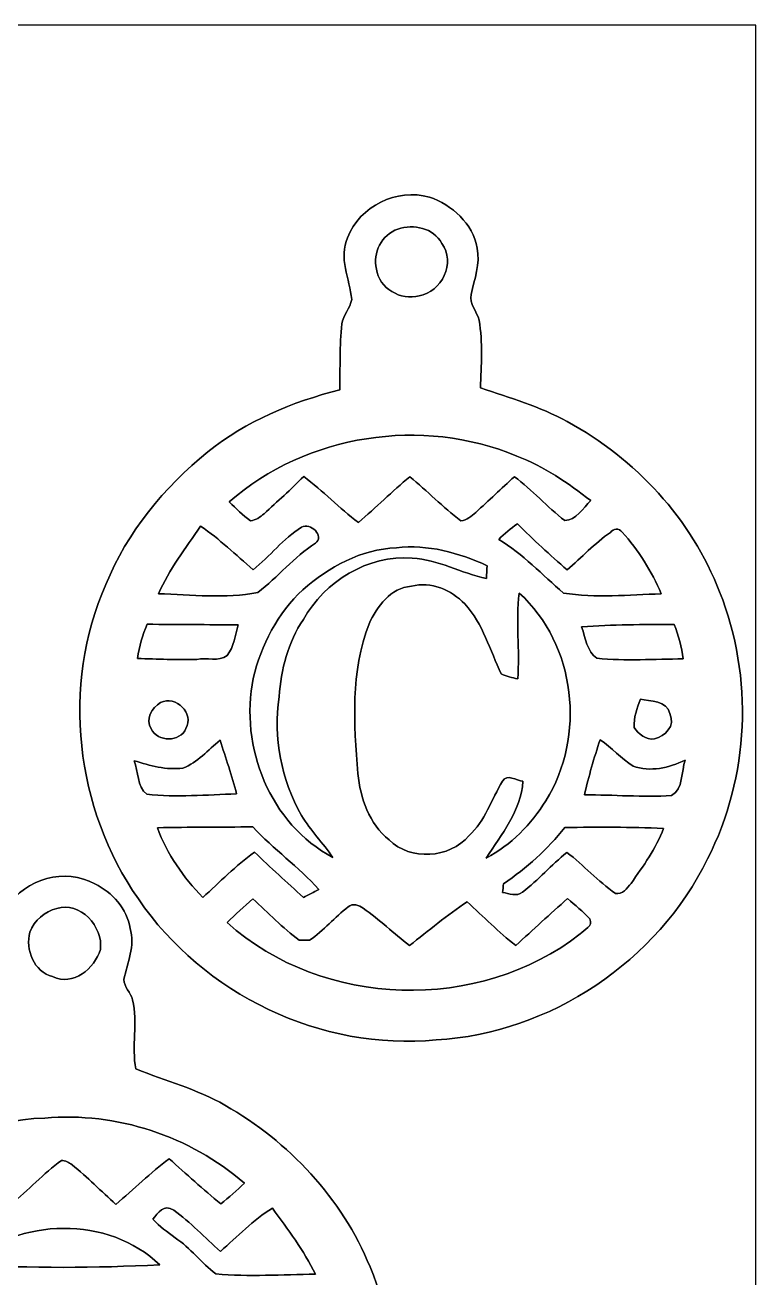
# Model space of a CAD drawing. Header units: centimetres. Extents: x -16.8 to 16.8, y -16.7 to 16.7.
# Drawn here: x 7.09 to 16.77, y 0.08 to 16.67 of the extents above; entities that cross this region are included whole.
import ezdxf

# ---------------------------------------------------------------- set-up
doc = ezdxf.new("R2010")
doc.units = ezdxf.units.CM
doc.header["$MEASUREMENT"] = 0
doc.layers.add('Layer 1', color=7, linetype='Continuous')

msp = doc.modelspace()

# ---------------------------------------------------------------- linework, layer by layer
at = {"layer": 'Layer 1', "color": 7}
for points, knots in [([(-16.77458, 16.66875), (-16.77458, 16.66875), (16.77458, 16.66875), (16.77458, 16.66875), (16.77458, 16.66875), (16.77458, 16.66875), (16.77458, -16.66875), (16.77458, -16.66875), (16.77458, -16.66875), (16.77458, -16.66875), (-16.77458, -16.66875), (-16.77458, -16.66875), (-16.77458, -16.66875), (-16.77458, -16.66875), (-16.77458, 16.66875), (-16.77458, 16.66875), (-16.77458, 16.66875), (-16.77458, 16.66875), (-16.77458, 16.66875), (-16.77458, 16.66875)], [0, 0, 0, 0, 0.16666667, 0.16666667, 0.16666667, 0.16666667, 0.33333333, 0.33333333, 0.33333333, 0.33333333, 0.5, 0.5, 0.5, 0.5, 0.66666667, 0.66666667, 0.66666667, 0.66666667, 1, 1, 1, 1]), ([(11.36685, 13.85323), (11.24197, 13.58865), (11.39578, 13.30748), (11.42012, 13.0369), (11.42012, 13.0369), (11.39896, 12.92154), (11.31217, 12.82806), (11.28783, 12.71305), (11.28783, 12.71305), (11.26102, 12.42307), (11.26666, 12.13132), (11.26349, 11.84028), (11.26349, 11.84028), (10.63449, 11.68153), (10.02453, 11.42506), (9.51371, 11.01796), (9.51371, 11.01796), (8.93621, 10.54841), (8.44691, 9.95609), (8.16363, 9.26324), (8.16363, 9.26324), (7.57379, 7.92445), (7.75829, 6.29426), (8.59437, 5.10081), (8.59437, 5.10081), (9.45233, 3.83822), (11.01619, 3.08363), (12.5409, 3.23462), (12.5409, 3.23462), (14.05079, 3.31999), (15.47001, 4.27496), (16.13359, 5.63139), (16.13359, 5.63139), (16.68815, 6.71477), (16.74495, 8.03557), (16.29304, 9.16446), (16.29304, 9.16446), (15.92192, 10.1286), (15.17897, 10.93082), (14.27445, 11.41942), (14.27445, 11.41942), (13.91461, 11.62121), (13.51456, 11.73304), (13.12651, 11.86498), (13.12651, 11.86498), (13.13321, 12.16378), (13.16073, 12.46576), (13.10675, 12.76103), (13.10675, 12.76103), (13.08171, 12.87815), (12.96776, 12.97834), (13.00445, 13.10393), (13.00445, 13.10393), (13.04607, 13.30537), (13.12333, 13.50821), (13.08206, 13.71706), (13.08206, 13.71706), (13.02667, 14.03914), (12.74868, 14.28926), (12.44953, 14.39192), (12.44953, 14.39192), (12.01667, 14.5101), (11.52596, 14.27586), (11.36685, 13.85323), (11.36685, 13.85323), (11.36685, 13.85323), (11.36685, 13.85323), (11.36685, 13.85323)], [0, 0, 0, 0, 0.05555556, 0.05555556, 0.05555556, 0.05555556, 0.11111111, 0.11111111, 0.11111111, 0.11111111, 0.16666667, 0.16666667, 0.16666667, 0.16666667, 0.22222222, 0.22222222, 0.22222222, 0.22222222, 0.27777778, 0.27777778, 0.27777778, 0.27777778, 0.33333333, 0.33333333, 0.33333333, 0.33333333, 0.38888889, 0.38888889, 0.38888889, 0.38888889, 0.44444444, 0.44444444, 0.44444444, 0.44444444, 0.5, 0.5, 0.5, 0.5, 0.55555556, 0.55555556, 0.55555556, 0.55555556, 0.61111111, 0.61111111, 0.61111111, 0.61111111, 0.66666667, 0.66666667, 0.66666667, 0.66666667, 0.72222222, 0.72222222, 0.72222222, 0.72222222, 0.77777778, 0.77777778, 0.77777778, 0.77777778, 0.83333333, 0.83333333, 0.83333333, 0.83333333, 0.88888889, 0.88888889, 0.88888889, 0.88888889, 1, 1, 1, 1]), ([(12.02972, 13.96753), (12.24386, 14.03456), (12.49997, 13.98799), (12.61463, 13.77844), (12.61463, 13.77844), (12.80125, 13.52585), (12.61286, 13.12968), (12.31441, 13.08629), (12.31441, 13.08629), (12.06994, 13.01538), (11.78384, 13.18436), (11.74715, 13.43836), (11.74715, 13.43836), (11.69423, 13.65426), (11.81911, 13.89592), (12.02972, 13.96753)], [0, 0, 0, 0, 0.2, 0.2, 0.2, 0.2, 0.4, 0.4, 0.4, 0.4, 0.6, 0.6, 0.6, 0.6, 1, 1, 1, 1]), ([(9.79911, 10.35544), (10.81511, 11.25538), (12.35992, 11.48644), (13.60629, 10.96292), (13.60629, 10.96292), (13.96471, 10.82499), (14.28609, 10.60697), (14.58807, 10.37272), (14.58807, 10.37272), (14.48153, 10.27889), (14.3958, 10.11237), (14.24199, 10.10849), (14.24199, 10.10849), (14.00881, 10.29017), (13.81231, 10.51384), (13.57454, 10.68952), (13.57454, 10.68952), (13.40379, 10.53289), (13.23516, 10.37414), (13.06442, 10.2175), (13.06442, 10.2175), (13.00692, 10.16847), (12.94553, 10.11237), (12.86616, 10.10744), (12.86616, 10.10744), (12.62627, 10.28418), (12.42131, 10.50219), (12.19059, 10.68987), (12.19059, 10.68987), (11.9574, 10.49514), (11.74044, 10.28206), (11.51043, 10.08415), (11.51043, 10.08415), (11.25608, 10.27112), (11.03947, 10.50361), (10.78547, 10.69093), (10.78547, 10.69093), (10.61191, 10.52512), (10.43905, 10.35897), (10.25913, 10.20022), (10.25913, 10.20022), (10.20762, 10.15577), (10.14942, 10.11026), (10.07886, 10.10673), (10.07886, 10.10673), (9.97797, 10.18117), (9.88942, 10.26936), (9.79911, 10.35544)], [0, 0, 0, 0, 0.07692308, 0.07692308, 0.07692308, 0.07692308, 0.15384615, 0.15384615, 0.15384615, 0.15384615, 0.23076923, 0.23076923, 0.23076923, 0.23076923, 0.30769231, 0.30769231, 0.30769231, 0.30769231, 0.38461538, 0.38461538, 0.38461538, 0.38461538, 0.46153846, 0.46153846, 0.46153846, 0.46153846, 0.53846154, 0.53846154, 0.53846154, 0.53846154, 0.61538462, 0.61538462, 0.61538462, 0.61538462, 0.69230769, 0.69230769, 0.69230769, 0.69230769, 0.76923077, 0.76923077, 0.76923077, 0.76923077, 0.84615385, 0.84615385, 0.84615385, 0.84615385, 1, 1, 1, 1]), ([(10.75725, 10.01959), (10.86944, 10.09403), (11.0684, 9.90141), (10.93893, 9.80863), (10.93893, 9.80863), (10.65565, 9.62589), (10.44187, 9.3599), (10.17799, 9.1567), (10.17799, 9.1567), (9.7476, 9.07203), (9.29711, 9.12883), (8.86072, 9.14012), (8.86072, 9.14012), (9.00359, 9.46221), (9.21985, 9.74549), (9.41917, 10.03441), (9.41917, 10.03441), (9.66964, 9.86578), (9.8866, 9.65412), (10.11484, 9.45797), (10.11484, 9.45797), (10.33851, 9.6333), (10.51101, 9.87425), (10.75725, 10.01959)], [0, 0, 0, 0, 0.14285714, 0.14285714, 0.14285714, 0.14285714, 0.28571429, 0.28571429, 0.28571429, 0.28571429, 0.42857143, 0.42857143, 0.42857143, 0.42857143, 0.57142857, 0.57142857, 0.57142857, 0.57142857, 0.71428571, 0.71428571, 0.71428571, 0.71428571, 1, 1, 1, 1]), ([(13.36746, 9.85908), (13.44295, 9.93669), (13.52621, 10.00548), (13.61581, 10.06651), (13.61581, 10.06651), (13.82748, 9.85591), (14.04514, 9.65129), (14.27304, 9.45727), (14.27304, 9.45727), (14.46706, 9.61954), (14.63781, 9.80969), (14.84771, 9.95292), (14.84771, 9.95292), (14.88158, 10.00619), (14.96766, 10.01148), (15.00046, 9.95715), (15.00046, 9.95715), (15.21883, 9.71762), (15.39346, 9.43822), (15.52011, 9.13977), (15.52011, 9.13977), (15.09042, 9.1253), (14.6491, 9.08015), (14.22576, 9.14929), (14.22576, 9.14929), (13.94319, 9.38989), (13.69025, 9.66823), (13.36746, 9.85908)], [0, 0, 0, 0, 0.125, 0.125, 0.125, 0.125, 0.25, 0.25, 0.25, 0.25, 0.375, 0.375, 0.375, 0.375, 0.5, 0.5, 0.5, 0.5, 0.625, 0.625, 0.625, 0.625, 0.75, 0.75, 0.75, 0.75, 1, 1, 1, 1]), ([(10.77489, 9.19233), (11.11709, 9.49572), (11.54642, 9.73137), (12.01279, 9.74831), (12.01279, 9.74831), (12.42801, 9.79911), (12.83935, 9.68234), (13.21364, 9.51159), (13.21364, 9.51159), (13.20976, 9.45515), (13.20659, 9.39906), (13.20377, 9.34261), (13.20377, 9.34261), (12.87145, 9.41282), (12.56665, 9.59379), (12.22269, 9.61002), (12.22269, 9.61002), (11.63496, 9.65906), (11.06487, 9.3031), (10.77983, 8.80039), (10.77983, 8.80039), (10.57734, 8.49842), (10.48561, 8.13682), (10.4581, 7.77734), (10.4581, 7.77734), (10.38154, 7.239), (10.48526, 6.67632), (10.75584, 6.2036), (10.75584, 6.2036), (10.87861, 6.00816), (11.03806, 5.83882), (11.17106, 5.65009), (11.17106, 5.65009), (10.33992, 6.08506), (9.93105, 7.12082), (10.1159, 8.0204), (10.1159, 8.0204), (10.22279, 8.46032), (10.43764, 8.88471), (10.77489, 9.19233)], [0, 0, 0, 0, 0.09090909, 0.09090909, 0.09090909, 0.09090909, 0.18181818, 0.18181818, 0.18181818, 0.18181818, 0.27272727, 0.27272727, 0.27272727, 0.27272727, 0.36363636, 0.36363636, 0.36363636, 0.36363636, 0.45454545, 0.45454545, 0.45454545, 0.45454545, 0.54545455, 0.54545455, 0.54545455, 0.54545455, 0.63636364, 0.63636364, 0.63636364, 0.63636364, 0.72727273, 0.72727273, 0.72727273, 0.72727273, 0.81818182, 0.81818182, 0.81818182, 0.81818182, 1, 1, 1, 1]), ([(12.2114, 9.24066), (12.47281, 9.30981), (12.73775, 9.18774), (12.92084, 9.00571), (12.92084, 9.00571), (13.15826, 8.74113), (13.25245, 8.39223), (13.40203, 8.07861), (13.40203, 8.07861), (13.47011, 8.04792), (13.54279, 8.02675), (13.6204, 8.01511), (13.6204, 8.01511), (13.64686, 8.39294), (13.59394, 8.77288), (13.63804, 9.14894), (13.63804, 9.14894), (14.39157, 8.47337), (14.52351, 7.24817), (13.99081, 6.40045), (13.99081, 6.40045), (13.79784, 6.08683), (13.52973, 5.81413), (13.20271, 5.64162), (13.20271, 5.64162), (13.40379, 5.95948), (13.66132, 6.26533), (13.68848, 6.65762), (13.68848, 6.65762), (13.60205, 6.66609), (13.47682, 6.76099), (13.4179, 6.66009), (13.4179, 6.66009), (13.27185, 6.41738), (13.18754, 6.13445), (12.9727, 5.93654), (12.9727, 5.93654), (12.71517, 5.63704), (12.1987, 5.60105), (11.91436, 5.88222), (11.91436, 5.88222), (11.65049, 6.09353), (11.53548, 6.43502), (11.50267, 6.76063), (11.50267, 6.76063), (11.44799, 7.41856), (11.40425, 8.11248), (11.65013, 8.74007), (11.65013, 8.74007), (11.75314, 8.97396), (11.93624, 9.21808), (12.2114, 9.24066)], [0, 0, 0, 0, 0.07142857, 0.07142857, 0.07142857, 0.07142857, 0.14285714, 0.14285714, 0.14285714, 0.14285714, 0.21428571, 0.21428571, 0.21428571, 0.21428571, 0.28571429, 0.28571429, 0.28571429, 0.28571429, 0.35714286, 0.35714286, 0.35714286, 0.35714286, 0.42857143, 0.42857143, 0.42857143, 0.42857143, 0.5, 0.5, 0.5, 0.5, 0.57142857, 0.57142857, 0.57142857, 0.57142857, 0.64285714, 0.64285714, 0.64285714, 0.64285714, 0.71428571, 0.71428571, 0.71428571, 0.71428571, 0.78571429, 0.78571429, 0.78571429, 0.78571429, 0.85714286, 0.85714286, 0.85714286, 0.85714286, 1, 1, 1, 1]), ([(8.71326, 8.73619), (9.11472, 8.73231), (9.51653, 8.73196), (9.9187, 8.72807), (9.9187, 8.72807), (9.87848, 8.59261), (9.8619, 8.43986), (9.7723, 8.3245), (9.7723, 8.3245), (9.66258, 8.23066), (9.49254, 8.30227), (9.36731, 8.26982), (9.36731, 8.26982), (9.1059, 8.26629), (8.84484, 8.27405), (8.58449, 8.28428), (8.58449, 8.28428), (8.60601, 8.44056), (8.64835, 8.59261), (8.71326, 8.73619)], [0, 0, 0, 0, 0.16666667, 0.16666667, 0.16666667, 0.16666667, 0.33333333, 0.33333333, 0.33333333, 0.33333333, 0.5, 0.5, 0.5, 0.5, 0.66666667, 0.66666667, 0.66666667, 0.66666667, 1, 1, 1, 1]), ([(14.4653, 8.70126), (14.87311, 8.73196), (15.28233, 8.73337), (15.69156, 8.73478), (15.69156, 8.73478), (15.74694, 8.58696), (15.78963, 8.43456), (15.81221, 8.27793), (15.81221, 8.27793), (15.43085, 8.27687), (15.04668, 8.24618), (14.66779, 8.28569), (14.66779, 8.28569), (14.53374, 8.3753), (14.51892, 8.56051), (14.4653, 8.70126)], [0, 0, 0, 0, 0.2, 0.2, 0.2, 0.2, 0.4, 0.4, 0.4, 0.4, 0.6, 0.6, 0.6, 0.6, 1, 1, 1, 1]), ([(8.88682, 7.69902), (9.09461, 7.80415), (9.33803, 7.55297), (9.22479, 7.35753), (9.22479, 7.35753), (9.14894, 7.17021), (8.84767, 7.1755), (8.763, 7.3533), (8.763, 7.3533), (8.68327, 7.47783), (8.77499, 7.63129), (8.88682, 7.69902)], [0, 0, 0, 0, 0.25, 0.25, 0.25, 0.25, 0.5, 0.5, 0.5, 0.5, 1, 1, 1, 1]), ([(15.24423, 7.74382), (15.36771, 7.71172), (15.60371, 7.73077), (15.63335, 7.55332), (15.63335, 7.55332), (15.71131, 7.3914), (15.57161, 7.25099), (15.42944, 7.21819), (15.42944, 7.21819), (15.31867, 7.20266), (15.21954, 7.2831), (15.15992, 7.36882), (15.15992, 7.36882), (15.15357, 7.50041), (15.19802, 7.62353), (15.24423, 7.74382)], [0, 0, 0, 0, 0.2, 0.2, 0.2, 0.2, 0.4, 0.4, 0.4, 0.4, 0.6, 0.6, 0.6, 0.6, 1, 1, 1, 1]), ([(9.18457, 6.83154), (9.38036, 6.90668), (9.51759, 7.07178), (9.67669, 7.2009), (9.67669, 7.2009), (9.75325, 6.96524), (9.83333, 6.72959), (9.89542, 6.48935), (9.89542, 6.48935), (9.4996, 6.48159), (9.0992, 6.43996), (8.70585, 6.48617), (8.70585, 6.48617), (8.57391, 6.58742), (8.59755, 6.78744), (8.5404, 6.93032), (8.5404, 6.93032), (8.74748, 6.86435), (8.96514, 6.80402), (9.18457, 6.83154)], [0, 0, 0, 0, 0.16666667, 0.16666667, 0.16666667, 0.16666667, 0.33333333, 0.33333333, 0.33333333, 0.33333333, 0.5, 0.5, 0.5, 0.5, 0.66666667, 0.66666667, 0.66666667, 0.66666667, 1, 1, 1, 1]), ([(14.71013, 7.20619), (14.86394, 7.10071), (14.98953, 6.95925), (15.14651, 6.85835), (15.14651, 6.85835), (15.37794, 6.77616), (15.62347, 6.83507), (15.83655, 6.93737), (15.83655, 6.93737), (15.7861, 6.79132), (15.81221, 6.55532), (15.65804, 6.46818), (15.65804, 6.46818), (15.27492, 6.44384), (14.88793, 6.48053), (14.50446, 6.47771), (14.50446, 6.47771), (14.55808, 6.72465), (14.63075, 6.96666), (14.71013, 7.20619)], [0, 0, 0, 0, 0.16666667, 0.16666667, 0.16666667, 0.16666667, 0.33333333, 0.33333333, 0.33333333, 0.33333333, 0.5, 0.5, 0.5, 0.5, 0.66666667, 0.66666667, 0.66666667, 0.66666667, 1, 1, 1, 1]), ([(8.84908, 6.04344), (9.26924, 6.0512), (9.6901, 6.05014), (10.11096, 6.05367), (10.11096, 6.05367), (10.38507, 5.75945), (10.71668, 5.52379), (10.98444, 5.22499), (10.98444, 5.22499), (10.91636, 5.18971), (10.84827, 5.15444), (10.78018, 5.12022), (10.78018, 5.12022), (10.56322, 5.31989), (10.3438, 5.51639), (10.13107, 5.71994), (10.13107, 5.71994), (9.88624, 5.54002), (9.6714, 5.32377), (9.44774, 5.11916), (9.44774, 5.11916), (9.19692, 5.38798), (8.96549, 5.69031), (8.84908, 6.04344)], [0, 0, 0, 0, 0.14285714, 0.14285714, 0.14285714, 0.14285714, 0.28571429, 0.28571429, 0.28571429, 0.28571429, 0.42857143, 0.42857143, 0.42857143, 0.42857143, 0.57142857, 0.57142857, 0.57142857, 0.57142857, 0.71428571, 0.71428571, 0.71428571, 0.71428571, 1, 1, 1, 1]), ([(14.24411, 6.04591), (14.67908, 6.0519), (15.11441, 6.05367), (15.54974, 6.03391), (15.54974, 6.03391), (15.45096, 5.76827), (15.28233, 5.53544), (15.12041, 5.30542), (15.12041, 5.30542), (15.06714, 5.24616), (15.0054, 5.14985), (14.91297, 5.17419), (14.91297, 5.17419), (14.68155, 5.33435), (14.49246, 5.54602), (14.26986, 5.71676), (14.26986, 5.71676), (14.06596, 5.5499), (13.89168, 5.35058), (13.68249, 5.19077), (13.68249, 5.19077), (13.60664, 5.1248), (13.50469, 5.1756), (13.41861, 5.18548), (13.41861, 5.18548), (13.42178, 5.21476), (13.42813, 5.27262), (13.43096, 5.30154), (13.43096, 5.30154), (13.73787, 5.50686), (14.01269, 5.75769), (14.24411, 6.04591)], [0, 0, 0, 0, 0.11111111, 0.11111111, 0.11111111, 0.11111111, 0.22222222, 0.22222222, 0.22222222, 0.22222222, 0.33333333, 0.33333333, 0.33333333, 0.33333333, 0.44444444, 0.44444444, 0.44444444, 0.44444444, 0.55555556, 0.55555556, 0.55555556, 0.55555556, 0.66666667, 0.66666667, 0.66666667, 0.66666667, 0.77777778, 0.77777778, 0.77777778, 0.77777778, 1, 1, 1, 1]), ([(6.86647, 4.98898), (6.63257, 4.69688), (6.72147, 4.29295), (6.85835, 3.97651), (6.85835, 3.97651), (6.79344, 3.89996), (6.69114, 3.83364), (6.68902, 3.72322), (6.68902, 3.72322), (6.6742, 3.42759), (6.68126, 3.13126), (6.68302, 2.83492), (6.68302, 2.83492), (6.06178, 2.65994), (5.44901, 2.419), (4.94171, 2.00907), (4.94171, 2.00907), (4.34552, 1.57198), (3.90031, 0.95709), (3.5874, 0.29281), (3.5874, 0.29281), (3.02719, -0.9585), (3.12385, -2.4765), (3.82905, -3.65019), (3.82905, -3.65019), (4.20441, -4.32012), (4.78966, -4.85528), (5.44865, -5.24016), (5.44865, -5.24016), (6.68232, -5.96265), (8.27793, -5.98946), (9.55357, -5.35623), (9.55357, -5.35623), (10.95657, -4.69159), (11.91154, -3.2191), (12.00714, -1.67605), (12.00714, -1.67605), (12.01667, -1.02694), (11.91436, -0.37006), (11.66283, 0.23072), (11.66283, 0.23072), (11.29065, 1.13559), (10.59004, 1.88913), (9.74161, 2.3682), (9.74161, 2.3682), (9.37189, 2.58445), (8.95526, 2.69134), (8.56086, 2.84903), (8.56086, 2.84903), (8.50265, 3.14889), (8.59084, 3.46393), (8.51888, 3.76343), (8.51888, 3.76343), (8.49101, 3.85763), (8.40705, 3.93347), (8.40317, 4.03296), (8.40317, 4.03296), (8.44726, 4.25626), (8.55768, 4.47851), (8.48572, 4.71064), (8.48572, 4.71064), (8.44268, 4.96923), (8.25147, 5.18936), (8.01758, 5.29872), (8.01758, 5.29872), (7.63235, 5.51568), (7.08872, 5.37492), (6.86647, 4.98898), (6.86647, 4.98898), (6.86647, 4.98898), (6.86647, 4.98898), (6.86647, 4.98898)], [0, 0, 0, 0, 0.05263158, 0.05263158, 0.05263158, 0.05263158, 0.10526316, 0.10526316, 0.10526316, 0.10526316, 0.15789474, 0.15789474, 0.15789474, 0.15789474, 0.21052632, 0.21052632, 0.21052632, 0.21052632, 0.26315789, 0.26315789, 0.26315789, 0.26315789, 0.31578947, 0.31578947, 0.31578947, 0.31578947, 0.36842105, 0.36842105, 0.36842105, 0.36842105, 0.42105263, 0.42105263, 0.42105263, 0.42105263, 0.47368421, 0.47368421, 0.47368421, 0.47368421, 0.52631579, 0.52631579, 0.52631579, 0.52631579, 0.57894737, 0.57894737, 0.57894737, 0.57894737, 0.63157895, 0.63157895, 0.63157895, 0.63157895, 0.68421053, 0.68421053, 0.68421053, 0.68421053, 0.73684211, 0.73684211, 0.73684211, 0.73684211, 0.78947368, 0.78947368, 0.78947368, 0.78947368, 0.84210526, 0.84210526, 0.84210526, 0.84210526, 0.89473684, 0.89473684, 0.89473684, 0.89473684, 1, 1, 1, 1]), ([(7.51276, 4.97311), (7.82249, 5.07577), (8.13223, 4.73216), (8.09166, 4.43089), (8.09166, 4.43089), (8.01687, 4.17618), (7.73077, 3.94088), (7.45949, 4.07211), (7.45949, 4.07211), (7.20831, 4.13597), (7.09789, 4.42877), (7.15716, 4.66196), (7.15716, 4.66196), (7.21748, 4.8133), (7.35224, 4.93712), (7.51276, 4.97311)], [0, 0, 0, 0, 0.2, 0.2, 0.2, 0.2, 0.4, 0.4, 0.4, 0.4, 0.6, 0.6, 0.6, 0.6, 1, 1, 1, 1]), ([(10.11096, 5.10046), (10.31663, 4.9209), (10.50149, 4.71276), (10.72586, 4.55577), (10.72586, 4.55577), (10.72586, 4.55577), (10.86203, 4.55401), (10.86203, 4.55401), (10.86203, 4.55401), (11.049, 4.68171), (11.1947, 4.8581), (11.37391, 4.99427), (11.37391, 4.99427), (11.43353, 5.04896), (11.51608, 5.01791), (11.57393, 4.97734), (11.57393, 4.97734), (11.78736, 4.82494), (11.97751, 4.64326), (12.18565, 4.48381), (12.18565, 4.48381), (12.43859, 4.67924), (12.68271, 4.88632), (12.95047, 5.06201), (12.95047, 5.06201), (13.16073, 4.86481), (13.3664, 4.6609), (13.59429, 4.48416), (13.59429, 4.48416), (13.82254, 4.69089), (14.04796, 4.90149), (14.27974, 5.10505), (14.27974, 5.10505), (14.37816, 5.0165), (14.4847, 4.93571), (14.5736, 4.83588), (14.5736, 4.83588), (14.6237, 4.74063), (14.49917, 4.68912), (14.44731, 4.63832), (14.44731, 4.63832), (13.10816, 3.58951), (11.03877, 3.64772), (9.77089, 4.78719), (9.77089, 4.78719), (9.87989, 4.8962), (9.9949, 4.99886), (10.11096, 5.10046)], [0, 0, 0, 0, 0.07692308, 0.07692308, 0.07692308, 0.07692308, 0.15384615, 0.15384615, 0.15384615, 0.15384615, 0.23076923, 0.23076923, 0.23076923, 0.23076923, 0.30769231, 0.30769231, 0.30769231, 0.30769231, 0.38461538, 0.38461538, 0.38461538, 0.38461538, 0.46153846, 0.46153846, 0.46153846, 0.46153846, 0.53846154, 0.53846154, 0.53846154, 0.53846154, 0.61538462, 0.61538462, 0.61538462, 0.61538462, 0.69230769, 0.69230769, 0.69230769, 0.69230769, 0.76923077, 0.76923077, 0.76923077, 0.76923077, 0.84615385, 0.84615385, 0.84615385, 0.84615385, 1, 1, 1, 1]), ([(5.21088, 1.36878), (5.83142, 1.83374), (6.56731, 2.18158), (7.35612, 2.19886), (7.35612, 2.19886), (8.30756, 2.28424), (9.2777, 1.96003), (9.99878, 1.33738), (9.99878, 1.33738), (9.8993, 1.24037), (9.79487, 1.14935), (9.68657, 1.06292), (9.68657, 1.06292), (9.45303, 1.25589), (9.22831, 1.45874), (9.00254, 1.66053), (9.00254, 1.66053), (8.75383, 1.47567), (8.53405, 1.25659), (8.29769, 1.05692), (8.29769, 1.05692), (8.1026, 1.22978), (7.92057, 1.41711), (7.71631, 1.57974), (7.71631, 1.57974), (7.67609, 1.61255), (7.62811, 1.63936), (7.5752, 1.63865), (7.5752, 1.63865), (7.33637, 1.46403), (7.1374, 1.24319), (6.90809, 1.05728), (6.90809, 1.05728), (6.6735, 1.26012), (6.45231, 1.4799), (6.20007, 1.66123), (6.20007, 1.66123), (5.96971, 1.46156), (5.74393, 1.25695), (5.51251, 1.05869), (5.51251, 1.05869), (5.40738, 1.15782), (5.3019, 1.25695), (5.21088, 1.36878)], [0, 0, 0, 0, 0.08333333, 0.08333333, 0.08333333, 0.08333333, 0.16666667, 0.16666667, 0.16666667, 0.16666667, 0.25, 0.25, 0.25, 0.25, 0.33333333, 0.33333333, 0.33333333, 0.33333333, 0.41666667, 0.41666667, 0.41666667, 0.41666667, 0.5, 0.5, 0.5, 0.5, 0.58333333, 0.58333333, 0.58333333, 0.58333333, 0.66666667, 0.66666667, 0.66666667, 0.66666667, 0.75, 0.75, 0.75, 0.75, 0.83333333, 0.83333333, 0.83333333, 0.83333333, 1, 1, 1, 1]), ([(8.7884, 0.86043), (8.85402, 0.94086), (8.93163, 1.06433), (9.06251, 0.98213), (9.06251, 0.98213), (9.28229, 0.81633), (9.47773, 0.62054), (9.68057, 0.43392), (9.68057, 0.43392), (9.90671, 0.6283), (10.11379, 0.84984), (10.3699, 1.00612), (10.3699, 1.00612), (10.57698, 0.72708), (10.78477, 0.44521), (10.94034, 0.13264), (10.94034, 0.13264), (10.50114, 0.12806), (10.05911, 0.09596), (9.62166, 0.13617), (9.62166, 0.13617), (9.42869, 0.28116), (9.28476, 0.48119), (9.08226, 0.61454), (9.08226, 0.61454), (8.98349, 0.69532), (8.86989, 0.76094), (8.7884, 0.86043)], [0, 0, 0, 0, 0.125, 0.125, 0.125, 0.125, 0.25, 0.25, 0.25, 0.25, 0.375, 0.375, 0.375, 0.375, 0.5, 0.5, 0.5, 0.5, 0.625, 0.625, 0.625, 0.625, 0.75, 0.75, 0.75, 0.75, 1, 1, 1, 1]), ([(6.31825, 0.26176), (7.00617, 0.88688), (8.20491, 0.91228), (8.87765, 0.25506), (8.87765, 0.25506), (8.02534, 0.21625), (7.16986, 0.20638), (6.31825, 0.26176)], [0, 0, 0, 0, 0.33333333, 0.33333333, 0.33333333, 0.33333333, 1, 1, 1, 1])]:
    msp.add_open_spline(points, degree=3, knots=knots, dxfattribs=at)
at = {"layer": 'Layer 1', "color": 250}
for points, knots in [([(11.36685, 13.85323), (11.52596, 14.27586), (12.01667, 14.5101), (12.44953, 14.39192), (12.44953, 14.39192), (12.74868, 14.28926), (13.02667, 14.03914), (13.08206, 13.71706), (13.08206, 13.71706), (13.12333, 13.50821), (13.04607, 13.30537), (13.00445, 13.10393), (13.00445, 13.10393), (12.96776, 12.97834), (13.08171, 12.87815), (13.10675, 12.76103), (13.10675, 12.76103), (13.16073, 12.46576), (13.13321, 12.16378), (13.12651, 11.86498), (13.12651, 11.86498), (13.51456, 11.73304), (13.91461, 11.62121), (14.27445, 11.41942), (14.27445, 11.41942), (15.17897, 10.93082), (15.92192, 10.1286), (16.29304, 9.16446), (16.29304, 9.16446), (16.74495, 8.03557), (16.68815, 6.71477), (16.13359, 5.63139), (16.13359, 5.63139), (15.47001, 4.27496), (14.05079, 3.31999), (12.5409, 3.23462), (12.5409, 3.23462), (11.01619, 3.08363), (9.45233, 3.83822), (8.59437, 5.10081), (8.59437, 5.10081), (7.75829, 6.29426), (7.57379, 7.92445), (8.16363, 9.26324), (8.16363, 9.26324), (8.44691, 9.95609), (8.93621, 10.54841), (9.51371, 11.01796), (9.51371, 11.01796), (10.02453, 11.42506), (10.63449, 11.68153), (11.26349, 11.84028), (11.26349, 11.84028), (11.26666, 12.13132), (11.26102, 12.42307), (11.28783, 12.71305), (11.28783, 12.71305), (11.31217, 12.82806), (11.39896, 12.92154), (11.42012, 13.0369), (11.42012, 13.0369), (11.39578, 13.30748), (11.24197, 13.58865), (11.36685, 13.85323), (11.36685, 13.85323), (11.36685, 13.85323), (11.36685, 13.85323), (11.36685, 13.85323)], [0, 0, 0, 0, 0.05555556, 0.05555556, 0.05555556, 0.05555556, 0.11111111, 0.11111111, 0.11111111, 0.11111111, 0.16666667, 0.16666667, 0.16666667, 0.16666667, 0.22222222, 0.22222222, 0.22222222, 0.22222222, 0.27777778, 0.27777778, 0.27777778, 0.27777778, 0.33333333, 0.33333333, 0.33333333, 0.33333333, 0.38888889, 0.38888889, 0.38888889, 0.38888889, 0.44444444, 0.44444444, 0.44444444, 0.44444444, 0.5, 0.5, 0.5, 0.5, 0.55555556, 0.55555556, 0.55555556, 0.55555556, 0.61111111, 0.61111111, 0.61111111, 0.61111111, 0.66666667, 0.66666667, 0.66666667, 0.66666667, 0.72222222, 0.72222222, 0.72222222, 0.72222222, 0.77777778, 0.77777778, 0.77777778, 0.77777778, 0.83333333, 0.83333333, 0.83333333, 0.83333333, 0.88888889, 0.88888889, 0.88888889, 0.88888889, 1, 1, 1, 1]), ([(12.02972, 13.96753), (11.81911, 13.89592), (11.69423, 13.65426), (11.74715, 13.43836), (11.74715, 13.43836), (11.78384, 13.18436), (12.06994, 13.01538), (12.31441, 13.08629), (12.31441, 13.08629), (12.61286, 13.12968), (12.80125, 13.52585), (12.61463, 13.77844), (12.61463, 13.77844), (12.49997, 13.98799), (12.24386, 14.03456), (12.02972, 13.96753), (12.02972, 13.96753), (12.02972, 13.96753), (12.02972, 13.96753), (12.02972, 13.96753)], [0, 0, 0, 0, 0.16666667, 0.16666667, 0.16666667, 0.16666667, 0.33333333, 0.33333333, 0.33333333, 0.33333333, 0.5, 0.5, 0.5, 0.5, 0.66666667, 0.66666667, 0.66666667, 0.66666667, 1, 1, 1, 1]), ([(9.79911, 10.35544), (9.88942, 10.26936), (9.97797, 10.18117), (10.07886, 10.10673), (10.07886, 10.10673), (10.14942, 10.11026), (10.20762, 10.15577), (10.25913, 10.20022), (10.25913, 10.20022), (10.43905, 10.35897), (10.61191, 10.52512), (10.78547, 10.69093), (10.78547, 10.69093), (11.03947, 10.50361), (11.25608, 10.27112), (11.51043, 10.08415), (11.51043, 10.08415), (11.74044, 10.28206), (11.9574, 10.49514), (12.19059, 10.68987), (12.19059, 10.68987), (12.42131, 10.50219), (12.62627, 10.28418), (12.86616, 10.10744), (12.86616, 10.10744), (12.94553, 10.11237), (13.00692, 10.16847), (13.06442, 10.2175), (13.06442, 10.2175), (13.23516, 10.37414), (13.40379, 10.53289), (13.57454, 10.68952), (13.57454, 10.68952), (13.81231, 10.51384), (14.00881, 10.29017), (14.24199, 10.10849), (14.24199, 10.10849), (14.3958, 10.11237), (14.48153, 10.27889), (14.58807, 10.37272), (14.58807, 10.37272), (14.28609, 10.60697), (13.96471, 10.82499), (13.60629, 10.96292), (13.60629, 10.96292), (12.35992, 11.48644), (10.81511, 11.25538), (9.79911, 10.35544), (9.79911, 10.35544), (9.79911, 10.35544), (9.79911, 10.35544), (9.79911, 10.35544)], [0, 0, 0, 0, 0.07142857, 0.07142857, 0.07142857, 0.07142857, 0.14285714, 0.14285714, 0.14285714, 0.14285714, 0.21428571, 0.21428571, 0.21428571, 0.21428571, 0.28571429, 0.28571429, 0.28571429, 0.28571429, 0.35714286, 0.35714286, 0.35714286, 0.35714286, 0.42857143, 0.42857143, 0.42857143, 0.42857143, 0.5, 0.5, 0.5, 0.5, 0.57142857, 0.57142857, 0.57142857, 0.57142857, 0.64285714, 0.64285714, 0.64285714, 0.64285714, 0.71428571, 0.71428571, 0.71428571, 0.71428571, 0.78571429, 0.78571429, 0.78571429, 0.78571429, 0.85714286, 0.85714286, 0.85714286, 0.85714286, 1, 1, 1, 1]), ([(10.75725, 10.01959), (10.51101, 9.87425), (10.33851, 9.6333), (10.11484, 9.45797), (10.11484, 9.45797), (9.8866, 9.65412), (9.66964, 9.86578), (9.41917, 10.03441), (9.41917, 10.03441), (9.21985, 9.74549), (9.00359, 9.46221), (8.86072, 9.14012), (8.86072, 9.14012), (9.29711, 9.12883), (9.7476, 9.07203), (10.17799, 9.1567), (10.17799, 9.1567), (10.44187, 9.3599), (10.65565, 9.62589), (10.93893, 9.80863), (10.93893, 9.80863), (11.0684, 9.90141), (10.86944, 10.09403), (10.75725, 10.01959), (10.75725, 10.01959), (10.75725, 10.01959), (10.75725, 10.01959), (10.75725, 10.01959)], [0, 0, 0, 0, 0.125, 0.125, 0.125, 0.125, 0.25, 0.25, 0.25, 0.25, 0.375, 0.375, 0.375, 0.375, 0.5, 0.5, 0.5, 0.5, 0.625, 0.625, 0.625, 0.625, 0.75, 0.75, 0.75, 0.75, 1, 1, 1, 1]), ([(13.36746, 9.85908), (13.69025, 9.66823), (13.94319, 9.38989), (14.22576, 9.14929), (14.22576, 9.14929), (14.6491, 9.08015), (15.09042, 9.1253), (15.52011, 9.13977), (15.52011, 9.13977), (15.39346, 9.43822), (15.21883, 9.71762), (15.00046, 9.95715), (15.00046, 9.95715), (14.96766, 10.01148), (14.88158, 10.00619), (14.84771, 9.95292), (14.84771, 9.95292), (14.63781, 9.80969), (14.46706, 9.61954), (14.27304, 9.45727), (14.27304, 9.45727), (14.04514, 9.65129), (13.82748, 9.85591), (13.61581, 10.06651), (13.61581, 10.06651), (13.52621, 10.00548), (13.44295, 9.93669), (13.36746, 9.85908), (13.36746, 9.85908), (13.36746, 9.85908), (13.36746, 9.85908), (13.36746, 9.85908)], [0, 0, 0, 0, 0.11111111, 0.11111111, 0.11111111, 0.11111111, 0.22222222, 0.22222222, 0.22222222, 0.22222222, 0.33333333, 0.33333333, 0.33333333, 0.33333333, 0.44444444, 0.44444444, 0.44444444, 0.44444444, 0.55555556, 0.55555556, 0.55555556, 0.55555556, 0.66666667, 0.66666667, 0.66666667, 0.66666667, 0.77777778, 0.77777778, 0.77777778, 0.77777778, 1, 1, 1, 1]), ([(10.77489, 9.19233), (10.43764, 8.88471), (10.22279, 8.46032), (10.1159, 8.0204), (10.1159, 8.0204), (9.93105, 7.12082), (10.33992, 6.08506), (11.17106, 5.65009), (11.17106, 5.65009), (11.03806, 5.83882), (10.87861, 6.00816), (10.75584, 6.2036), (10.75584, 6.2036), (10.48526, 6.67632), (10.38154, 7.239), (10.4581, 7.77734), (10.4581, 7.77734), (10.48561, 8.13682), (10.57734, 8.49842), (10.77983, 8.80039), (10.77983, 8.80039), (11.06487, 9.3031), (11.63496, 9.65906), (12.22269, 9.61002), (12.22269, 9.61002), (12.56665, 9.59379), (12.87145, 9.41282), (13.20377, 9.34261), (13.20377, 9.34261), (13.20659, 9.39906), (13.20976, 9.45515), (13.21364, 9.51159), (13.21364, 9.51159), (12.83935, 9.68234), (12.42801, 9.79911), (12.01279, 9.74831), (12.01279, 9.74831), (11.54642, 9.73137), (11.11709, 9.49572), (10.77489, 9.19233), (10.77489, 9.19233), (10.77489, 9.19233), (10.77489, 9.19233), (10.77489, 9.19233)], [0, 0, 0, 0, 0.08333333, 0.08333333, 0.08333333, 0.08333333, 0.16666667, 0.16666667, 0.16666667, 0.16666667, 0.25, 0.25, 0.25, 0.25, 0.33333333, 0.33333333, 0.33333333, 0.33333333, 0.41666667, 0.41666667, 0.41666667, 0.41666667, 0.5, 0.5, 0.5, 0.5, 0.58333333, 0.58333333, 0.58333333, 0.58333333, 0.66666667, 0.66666667, 0.66666667, 0.66666667, 0.75, 0.75, 0.75, 0.75, 0.83333333, 0.83333333, 0.83333333, 0.83333333, 1, 1, 1, 1]), ([(12.2114, 9.24066), (11.93624, 9.21808), (11.75314, 8.97396), (11.65013, 8.74007), (11.65013, 8.74007), (11.40425, 8.11248), (11.44799, 7.41856), (11.50267, 6.76063), (11.50267, 6.76063), (11.53548, 6.43502), (11.65049, 6.09353), (11.91436, 5.88222), (11.91436, 5.88222), (12.1987, 5.60105), (12.71517, 5.63704), (12.9727, 5.93654), (12.9727, 5.93654), (13.18754, 6.13445), (13.27185, 6.41738), (13.4179, 6.66009), (13.4179, 6.66009), (13.47682, 6.76099), (13.60205, 6.66609), (13.68848, 6.65762), (13.68848, 6.65762), (13.66132, 6.26533), (13.40379, 5.95948), (13.20271, 5.64162), (13.20271, 5.64162), (13.52973, 5.81413), (13.79784, 6.08683), (13.99081, 6.40045), (13.99081, 6.40045), (14.52351, 7.24817), (14.39157, 8.47337), (13.63804, 9.14894), (13.63804, 9.14894), (13.59394, 8.77288), (13.64686, 8.39294), (13.6204, 8.01511), (13.6204, 8.01511), (13.54279, 8.02675), (13.47011, 8.04792), (13.40203, 8.07861), (13.40203, 8.07861), (13.25245, 8.39223), (13.15826, 8.74113), (12.92084, 9.00571), (12.92084, 9.00571), (12.73775, 9.18774), (12.47281, 9.30981), (12.2114, 9.24066), (12.2114, 9.24066), (12.2114, 9.24066), (12.2114, 9.24066), (12.2114, 9.24066)], [0, 0, 0, 0, 0.06666667, 0.06666667, 0.06666667, 0.06666667, 0.13333333, 0.13333333, 0.13333333, 0.13333333, 0.2, 0.2, 0.2, 0.2, 0.26666667, 0.26666667, 0.26666667, 0.26666667, 0.33333333, 0.33333333, 0.33333333, 0.33333333, 0.4, 0.4, 0.4, 0.4, 0.46666667, 0.46666667, 0.46666667, 0.46666667, 0.53333333, 0.53333333, 0.53333333, 0.53333333, 0.6, 0.6, 0.6, 0.6, 0.66666667, 0.66666667, 0.66666667, 0.66666667, 0.73333333, 0.73333333, 0.73333333, 0.73333333, 0.8, 0.8, 0.8, 0.8, 0.86666667, 0.86666667, 0.86666667, 0.86666667, 1, 1, 1, 1]), ([(8.71326, 8.73619), (8.64835, 8.59261), (8.60601, 8.44056), (8.58449, 8.28428), (8.58449, 8.28428), (8.84484, 8.27405), (9.1059, 8.26629), (9.36731, 8.26982), (9.36731, 8.26982), (9.49254, 8.30227), (9.66258, 8.23066), (9.7723, 8.3245), (9.7723, 8.3245), (9.8619, 8.43986), (9.87848, 8.59261), (9.9187, 8.72807), (9.9187, 8.72807), (9.51653, 8.73196), (9.11472, 8.73231), (8.71326, 8.73619), (8.71326, 8.73619), (8.71326, 8.73619), (8.71326, 8.73619), (8.71326, 8.73619)], [0, 0, 0, 0, 0.14285714, 0.14285714, 0.14285714, 0.14285714, 0.28571429, 0.28571429, 0.28571429, 0.28571429, 0.42857143, 0.42857143, 0.42857143, 0.42857143, 0.57142857, 0.57142857, 0.57142857, 0.57142857, 0.71428571, 0.71428571, 0.71428571, 0.71428571, 1, 1, 1, 1]), ([(14.4653, 8.70126), (14.51892, 8.56051), (14.53374, 8.3753), (14.66779, 8.28569), (14.66779, 8.28569), (15.04668, 8.24618), (15.43085, 8.27687), (15.81221, 8.27793), (15.81221, 8.27793), (15.78963, 8.43456), (15.74694, 8.58696), (15.69156, 8.73478), (15.69156, 8.73478), (15.28233, 8.73337), (14.87311, 8.73196), (14.4653, 8.70126), (14.4653, 8.70126), (14.4653, 8.70126), (14.4653, 8.70126), (14.4653, 8.70126)], [0, 0, 0, 0, 0.16666667, 0.16666667, 0.16666667, 0.16666667, 0.33333333, 0.33333333, 0.33333333, 0.33333333, 0.5, 0.5, 0.5, 0.5, 0.66666667, 0.66666667, 0.66666667, 0.66666667, 1, 1, 1, 1]), ([(8.88682, 7.69902), (8.77499, 7.63129), (8.68327, 7.47783), (8.763, 7.3533), (8.763, 7.3533), (8.84767, 7.1755), (9.14894, 7.17021), (9.22479, 7.35753), (9.22479, 7.35753), (9.33803, 7.55297), (9.09461, 7.80415), (8.88682, 7.69902), (8.88682, 7.69902), (8.88682, 7.69902), (8.88682, 7.69902), (8.88682, 7.69902)], [0, 0, 0, 0, 0.2, 0.2, 0.2, 0.2, 0.4, 0.4, 0.4, 0.4, 0.6, 0.6, 0.6, 0.6, 1, 1, 1, 1]), ([(15.24423, 7.74382), (15.19802, 7.62353), (15.15357, 7.50041), (15.15992, 7.36882), (15.15992, 7.36882), (15.21954, 7.2831), (15.31867, 7.20266), (15.42944, 7.21819), (15.42944, 7.21819), (15.57161, 7.25099), (15.71131, 7.3914), (15.63335, 7.55332), (15.63335, 7.55332), (15.60371, 7.73077), (15.36771, 7.71172), (15.24423, 7.74382), (15.24423, 7.74382), (15.24423, 7.74382), (15.24423, 7.74382), (15.24423, 7.74382)], [0, 0, 0, 0, 0.16666667, 0.16666667, 0.16666667, 0.16666667, 0.33333333, 0.33333333, 0.33333333, 0.33333333, 0.5, 0.5, 0.5, 0.5, 0.66666667, 0.66666667, 0.66666667, 0.66666667, 1, 1, 1, 1]), ([(9.18457, 6.83154), (8.96514, 6.80402), (8.74748, 6.86435), (8.5404, 6.93032), (8.5404, 6.93032), (8.59755, 6.78744), (8.57391, 6.58742), (8.70585, 6.48617), (8.70585, 6.48617), (9.0992, 6.43996), (9.4996, 6.48159), (9.89542, 6.48935), (9.89542, 6.48935), (9.83333, 6.72959), (9.75325, 6.96524), (9.67669, 7.2009), (9.67669, 7.2009), (9.51759, 7.07178), (9.38036, 6.90668), (9.18457, 6.83154), (9.18457, 6.83154), (9.18457, 6.83154), (9.18457, 6.83154), (9.18457, 6.83154)], [0, 0, 0, 0, 0.14285714, 0.14285714, 0.14285714, 0.14285714, 0.28571429, 0.28571429, 0.28571429, 0.28571429, 0.42857143, 0.42857143, 0.42857143, 0.42857143, 0.57142857, 0.57142857, 0.57142857, 0.57142857, 0.71428571, 0.71428571, 0.71428571, 0.71428571, 1, 1, 1, 1]), ([(14.71013, 7.20619), (14.63075, 6.96666), (14.55808, 6.72465), (14.50446, 6.47771), (14.50446, 6.47771), (14.88793, 6.48053), (15.27492, 6.44384), (15.65804, 6.46818), (15.65804, 6.46818), (15.81221, 6.55532), (15.7861, 6.79132), (15.83655, 6.93737), (15.83655, 6.93737), (15.62347, 6.83507), (15.37794, 6.77616), (15.14651, 6.85835), (15.14651, 6.85835), (14.98953, 6.95925), (14.86394, 7.10071), (14.71013, 7.20619), (14.71013, 7.20619), (14.71013, 7.20619), (14.71013, 7.20619), (14.71013, 7.20619)], [0, 0, 0, 0, 0.14285714, 0.14285714, 0.14285714, 0.14285714, 0.28571429, 0.28571429, 0.28571429, 0.28571429, 0.42857143, 0.42857143, 0.42857143, 0.42857143, 0.57142857, 0.57142857, 0.57142857, 0.57142857, 0.71428571, 0.71428571, 0.71428571, 0.71428571, 1, 1, 1, 1]), ([(8.84908, 6.04344), (8.96549, 5.69031), (9.19692, 5.38798), (9.44774, 5.11916), (9.44774, 5.11916), (9.6714, 5.32377), (9.88624, 5.54002), (10.13107, 5.71994), (10.13107, 5.71994), (10.3438, 5.51639), (10.56322, 5.31989), (10.78018, 5.12022), (10.78018, 5.12022), (10.84827, 5.15444), (10.91636, 5.18971), (10.98444, 5.22499), (10.98444, 5.22499), (10.71668, 5.52379), (10.38507, 5.75945), (10.11096, 6.05367), (10.11096, 6.05367), (9.6901, 6.05014), (9.26924, 6.0512), (8.84908, 6.04344), (8.84908, 6.04344), (8.84908, 6.04344), (8.84908, 6.04344), (8.84908, 6.04344)], [0, 0, 0, 0, 0.125, 0.125, 0.125, 0.125, 0.25, 0.25, 0.25, 0.25, 0.375, 0.375, 0.375, 0.375, 0.5, 0.5, 0.5, 0.5, 0.625, 0.625, 0.625, 0.625, 0.75, 0.75, 0.75, 0.75, 1, 1, 1, 1]), ([(14.24411, 6.04591), (14.01269, 5.75769), (13.73787, 5.50686), (13.43096, 5.30154), (13.43096, 5.30154), (13.42813, 5.27262), (13.42178, 5.21476), (13.41861, 5.18548), (13.41861, 5.18548), (13.50469, 5.1756), (13.60664, 5.1248), (13.68249, 5.19077), (13.68249, 5.19077), (13.89168, 5.35058), (14.06596, 5.5499), (14.26986, 5.71676), (14.26986, 5.71676), (14.49246, 5.54602), (14.68155, 5.33435), (14.91297, 5.17419), (14.91297, 5.17419), (15.0054, 5.14985), (15.06714, 5.24616), (15.12041, 5.30542), (15.12041, 5.30542), (15.28233, 5.53544), (15.45096, 5.76827), (15.54974, 6.03391), (15.54974, 6.03391), (15.11441, 6.05367), (14.67908, 6.0519), (14.24411, 6.04591), (14.24411, 6.04591), (14.24411, 6.04591), (14.24411, 6.04591), (14.24411, 6.04591)], [0, 0, 0, 0, 0.1, 0.1, 0.1, 0.1, 0.2, 0.2, 0.2, 0.2, 0.3, 0.3, 0.3, 0.3, 0.4, 0.4, 0.4, 0.4, 0.5, 0.5, 0.5, 0.5, 0.6, 0.6, 0.6, 0.6, 0.7, 0.7, 0.7, 0.7, 0.8, 0.8, 0.8, 0.8, 1, 1, 1, 1]), ([(6.86647, 4.98898), (7.08872, 5.37492), (7.63235, 5.51568), (8.01758, 5.29872), (8.01758, 5.29872), (8.25147, 5.18936), (8.44268, 4.96923), (8.48572, 4.71064), (8.48572, 4.71064), (8.55768, 4.47851), (8.44726, 4.25626), (8.40317, 4.03296), (8.40317, 4.03296), (8.40705, 3.93347), (8.49101, 3.85763), (8.51888, 3.76343), (8.51888, 3.76343), (8.59084, 3.46393), (8.50265, 3.14889), (8.56086, 2.84903), (8.56086, 2.84903), (8.95526, 2.69134), (9.37189, 2.58445), (9.74161, 2.3682), (9.74161, 2.3682), (10.59004, 1.88913), (11.29065, 1.13559), (11.66283, 0.23072), (11.66283, 0.23072), (11.91436, -0.37006), (12.01667, -1.02694), (12.00714, -1.67605), (12.00714, -1.67605), (11.91154, -3.2191), (10.95657, -4.69159), (9.55357, -5.35623), (9.55357, -5.35623), (8.27793, -5.98946), (6.68232, -5.96265), (5.44865, -5.24016), (5.44865, -5.24016), (4.78966, -4.85528), (4.20441, -4.32012), (3.82905, -3.65019), (3.82905, -3.65019), (3.12385, -2.4765), (3.02719, -0.9585), (3.5874, 0.29281), (3.5874, 0.29281), (3.90031, 0.95709), (4.34552, 1.57198), (4.94171, 2.00907), (4.94171, 2.00907), (5.44901, 2.419), (6.06178, 2.65994), (6.68302, 2.83492), (6.68302, 2.83492), (6.68126, 3.13126), (6.6742, 3.42759), (6.68902, 3.72322), (6.68902, 3.72322), (6.69114, 3.83364), (6.79344, 3.89996), (6.85835, 3.97651), (6.85835, 3.97651), (6.72147, 4.29295), (6.63257, 4.69688), (6.86647, 4.98898), (6.86647, 4.98898), (6.86647, 4.98898), (6.86647, 4.98898), (6.86647, 4.98898)], [0, 0, 0, 0, 0.05263158, 0.05263158, 0.05263158, 0.05263158, 0.10526316, 0.10526316, 0.10526316, 0.10526316, 0.15789474, 0.15789474, 0.15789474, 0.15789474, 0.21052632, 0.21052632, 0.21052632, 0.21052632, 0.26315789, 0.26315789, 0.26315789, 0.26315789, 0.31578947, 0.31578947, 0.31578947, 0.31578947, 0.36842105, 0.36842105, 0.36842105, 0.36842105, 0.42105263, 0.42105263, 0.42105263, 0.42105263, 0.47368421, 0.47368421, 0.47368421, 0.47368421, 0.52631579, 0.52631579, 0.52631579, 0.52631579, 0.57894737, 0.57894737, 0.57894737, 0.57894737, 0.63157895, 0.63157895, 0.63157895, 0.63157895, 0.68421053, 0.68421053, 0.68421053, 0.68421053, 0.73684211, 0.73684211, 0.73684211, 0.73684211, 0.78947368, 0.78947368, 0.78947368, 0.78947368, 0.84210526, 0.84210526, 0.84210526, 0.84210526, 0.89473684, 0.89473684, 0.89473684, 0.89473684, 1, 1, 1, 1]), ([(7.51276, 4.97311), (7.35224, 4.93712), (7.21748, 4.8133), (7.15716, 4.66196), (7.15716, 4.66196), (7.09789, 4.42877), (7.20831, 4.13597), (7.45949, 4.07211), (7.45949, 4.07211), (7.73077, 3.94088), (8.01687, 4.17618), (8.09166, 4.43089), (8.09166, 4.43089), (8.13223, 4.73216), (7.82249, 5.07577), (7.51276, 4.97311), (7.51276, 4.97311), (7.51276, 4.97311), (7.51276, 4.97311), (7.51276, 4.97311)], [0, 0, 0, 0, 0.16666667, 0.16666667, 0.16666667, 0.16666667, 0.33333333, 0.33333333, 0.33333333, 0.33333333, 0.5, 0.5, 0.5, 0.5, 0.66666667, 0.66666667, 0.66666667, 0.66666667, 1, 1, 1, 1]), ([(10.11096, 5.10046), (9.9949, 4.99886), (9.87989, 4.8962), (9.77089, 4.78719), (9.77089, 4.78719), (11.03877, 3.64772), (13.10816, 3.58951), (14.44731, 4.63832), (14.44731, 4.63832), (14.49917, 4.68912), (14.6237, 4.74063), (14.5736, 4.83588), (14.5736, 4.83588), (14.4847, 4.93571), (14.37816, 5.0165), (14.27974, 5.10505), (14.27974, 5.10505), (14.04796, 4.90149), (13.82254, 4.69089), (13.59429, 4.48416), (13.59429, 4.48416), (13.3664, 4.6609), (13.16073, 4.86481), (12.95047, 5.06201), (12.95047, 5.06201), (12.68271, 4.88632), (12.43859, 4.67924), (12.18565, 4.48381), (12.18565, 4.48381), (11.97751, 4.64326), (11.78736, 4.82494), (11.57393, 4.97734), (11.57393, 4.97734), (11.51608, 5.01791), (11.43353, 5.04896), (11.37391, 4.99427), (11.37391, 4.99427), (11.1947, 4.8581), (11.049, 4.68171), (10.86203, 4.55401), (10.86203, 4.55401), (10.86203, 4.55401), (10.72586, 4.55577), (10.72586, 4.55577), (10.72586, 4.55577), (10.50149, 4.71276), (10.31663, 4.9209), (10.11096, 5.10046)], [0, 0, 0, 0, 0.07692308, 0.07692308, 0.07692308, 0.07692308, 0.15384615, 0.15384615, 0.15384615, 0.15384615, 0.23076923, 0.23076923, 0.23076923, 0.23076923, 0.30769231, 0.30769231, 0.30769231, 0.30769231, 0.38461538, 0.38461538, 0.38461538, 0.38461538, 0.46153846, 0.46153846, 0.46153846, 0.46153846, 0.53846154, 0.53846154, 0.53846154, 0.53846154, 0.61538462, 0.61538462, 0.61538462, 0.61538462, 0.69230769, 0.69230769, 0.69230769, 0.69230769, 0.76923077, 0.76923077, 0.76923077, 0.76923077, 0.84615385, 0.84615385, 0.84615385, 0.84615385, 1, 1, 1, 1]), ([(5.21088, 1.36878), (5.3019, 1.25695), (5.40738, 1.15782), (5.51251, 1.05869), (5.51251, 1.05869), (5.74393, 1.25695), (5.96971, 1.46156), (6.20007, 1.66123), (6.20007, 1.66123), (6.45231, 1.4799), (6.6735, 1.26012), (6.90809, 1.05728), (6.90809, 1.05728), (7.1374, 1.24319), (7.33637, 1.46403), (7.5752, 1.63865), (7.5752, 1.63865), (7.62811, 1.63936), (7.67609, 1.61255), (7.71631, 1.57974), (7.71631, 1.57974), (7.92057, 1.41711), (8.1026, 1.22978), (8.29769, 1.05692), (8.29769, 1.05692), (8.53405, 1.25659), (8.75383, 1.47567), (9.00254, 1.66053), (9.00254, 1.66053), (9.22831, 1.45874), (9.45303, 1.25589), (9.68657, 1.06292), (9.68657, 1.06292), (9.79487, 1.14935), (9.8993, 1.24037), (9.99878, 1.33738), (9.99878, 1.33738), (9.2777, 1.96003), (8.30756, 2.28424), (7.35612, 2.19886), (7.35612, 2.19886), (6.56731, 2.18158), (5.83142, 1.83374), (5.21088, 1.36878), (5.21088, 1.36878), (5.21088, 1.36878), (5.21088, 1.36878), (5.21088, 1.36878)], [0, 0, 0, 0, 0.07692308, 0.07692308, 0.07692308, 0.07692308, 0.15384615, 0.15384615, 0.15384615, 0.15384615, 0.23076923, 0.23076923, 0.23076923, 0.23076923, 0.30769231, 0.30769231, 0.30769231, 0.30769231, 0.38461538, 0.38461538, 0.38461538, 0.38461538, 0.46153846, 0.46153846, 0.46153846, 0.46153846, 0.53846154, 0.53846154, 0.53846154, 0.53846154, 0.61538462, 0.61538462, 0.61538462, 0.61538462, 0.69230769, 0.69230769, 0.69230769, 0.69230769, 0.76923077, 0.76923077, 0.76923077, 0.76923077, 0.84615385, 0.84615385, 0.84615385, 0.84615385, 1, 1, 1, 1]), ([(8.7884, 0.86043), (8.86989, 0.76094), (8.98349, 0.69532), (9.08226, 0.61454), (9.08226, 0.61454), (9.28476, 0.48119), (9.42869, 0.28116), (9.62166, 0.13617), (9.62166, 0.13617), (10.05911, 0.09596), (10.50114, 0.12806), (10.94034, 0.13264), (10.94034, 0.13264), (10.78477, 0.44521), (10.57698, 0.72708), (10.3699, 1.00612), (10.3699, 1.00612), (10.11379, 0.84984), (9.90671, 0.6283), (9.68057, 0.43392), (9.68057, 0.43392), (9.47773, 0.62054), (9.28229, 0.81633), (9.06251, 0.98213), (9.06251, 0.98213), (8.93163, 1.06433), (8.85402, 0.94086), (8.7884, 0.86043), (8.7884, 0.86043), (8.7884, 0.86043), (8.7884, 0.86043), (8.7884, 0.86043)], [0, 0, 0, 0, 0.11111111, 0.11111111, 0.11111111, 0.11111111, 0.22222222, 0.22222222, 0.22222222, 0.22222222, 0.33333333, 0.33333333, 0.33333333, 0.33333333, 0.44444444, 0.44444444, 0.44444444, 0.44444444, 0.55555556, 0.55555556, 0.55555556, 0.55555556, 0.66666667, 0.66666667, 0.66666667, 0.66666667, 0.77777778, 0.77777778, 0.77777778, 0.77777778, 1, 1, 1, 1]), ([(6.31825, 0.26176), (7.16986, 0.20638), (8.02534, 0.21625), (8.87765, 0.25506), (8.87765, 0.25506), (8.20491, 0.91228), (7.00617, 0.88688), (6.31825, 0.26176), (6.31825, 0.26176), (6.31825, 0.26176), (6.31825, 0.26176), (6.31825, 0.26176)], [0, 0, 0, 0, 0.25, 0.25, 0.25, 0.25, 0.5, 0.5, 0.5, 0.5, 1, 1, 1, 1])]:
    msp.add_open_spline(points, degree=3, knots=knots, dxfattribs=at)

doc.saveas('drawing.dxf')
